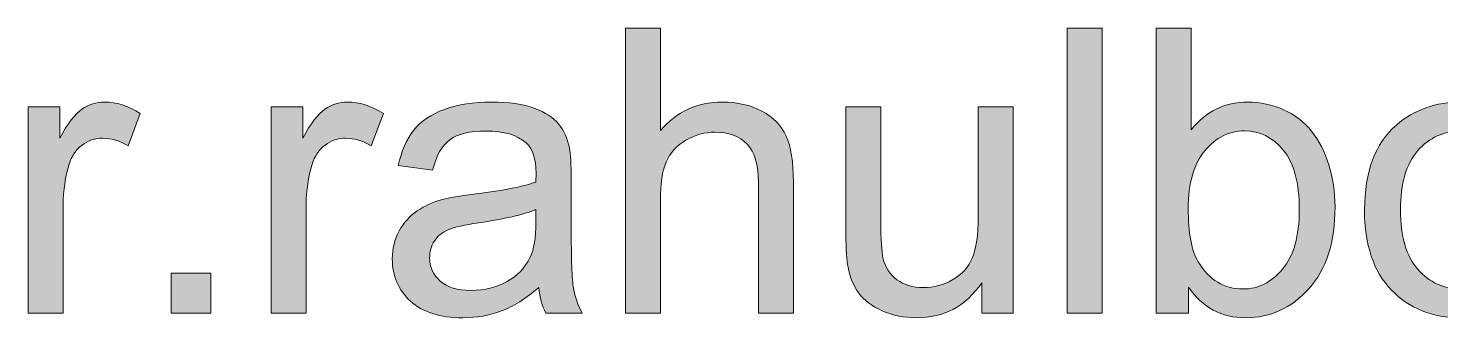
# Model space of a CAD drawing. Header units: inches. Extents: x 0.2 to 13, y -17.3 to -0.1.
# Drawn here: x 1.411 to 2.002, y -0.968 to -0.847 of the extents above; entities that cross this region are included whole.
import ezdxf

# ---------------------------------------------------------------- set-up
doc = ezdxf.new("R2010")
doc.units = ezdxf.units.IN
doc.header["$MEASUREMENT"] = 0
doc.layers.add('Layer 1', color=7, linetype='Continuous')

# ---------------------------------------------------------------- blocks, each defined once
blk = doc.blocks.new('block 5')
at = {"layer": 'Layer 1', "true_color": 0xffffff}
h = blk.add_hatch(color=7, dxfattribs=at)
h.dxf.hatch_style = 2
edge = h.paths.add_edge_path()
edge.add_spline(control_points=[(1.66082, -0.96581), (1.66082, -0.96581), (1.66082, -0.84651), (1.66082, -0.84651), (1.66082, -0.84651), (1.67547, -0.84651), (1.67547, -0.84651), (1.67547, -0.84651), (1.67547, -0.88932), (1.67547, -0.88932), (1.68231, -0.8814), (1.69093, -0.87743), (1.70135, -0.87743), (1.70775, -0.87743), (1.71331, -0.8787), (1.71803, -0.88122), (1.72275, -0.88374), (1.72613, -0.88723), (1.72816, -0.89168), (1.7302, -0.89612), (1.73121, -0.90258), (1.73121, -0.91104), (1.73121, -0.91104), (1.73121, -0.96581), (1.73121, -0.96581), (1.73121, -0.96581), (1.71657, -0.96581), (1.71657, -0.96581), (1.71657, -0.96581), (1.71657, -0.91104), (1.71657, -0.91104), (1.71657, -0.90372), (1.71498, -0.89839), (1.71181, -0.89505), (1.70863, -0.89172), (1.70414, -0.89005), (1.69834, -0.89005), (1.694, -0.89005), (1.68991, -0.89117), (1.68609, -0.89343), (1.68226, -0.89568), (1.67954, -0.89873), (1.67791, -0.90258), (1.67628, -0.90643), (1.67547, -0.91175), (1.67547, -0.91853), (1.67547, -0.91853), (1.67547, -0.96581), (1.67547, -0.96581), (1.67547, -0.96581), (1.66082, -0.96581), (1.66082, -0.96581)], knot_values=[0, 0, 0, 0, 1, 1, 1, 2, 2, 2, 3, 3, 3, 4, 4, 4, 5, 5, 5, 6, 6, 6, 7, 7, 7, 8, 8, 8, 9, 9, 9, 10, 10, 10, 11, 11, 11, 12, 12, 12, 13, 13, 13, 14, 14, 14, 15, 15, 15, 16, 16, 16, 17, 17, 17, 17], degree=3, periodic=1)
h = blk.add_hatch(color=7, dxfattribs=at)
h.dxf.hatch_style = 2
h.paths.add_polyline_path([(1.84588, -0.96581), (1.84588, -0.84651), (1.86053, -0.84651), (1.86053, -0.96581)])
h = blk.add_hatch(color=7, dxfattribs=at)
h.dxf.hatch_style = 2
edge = h.paths.add_edge_path()
edge.add_spline(control_points=[(1.89674, -0.96581), (1.89674, -0.96581), (1.88315, -0.96581), (1.88315, -0.96581), (1.88315, -0.96581), (1.88315, -0.84651), (1.88315, -0.84651), (1.88315, -0.84651), (1.8978, -0.84651), (1.8978, -0.84651), (1.8978, -0.84651), (1.8978, -0.88907), (1.8978, -0.88907), (1.90398, -0.88131), (1.91188, -0.87743), (1.92148, -0.87743), (1.9268, -0.87743), (1.93183, -0.87851), (1.93658, -0.88065), (1.94132, -0.88279), (1.94523, -0.8858), (1.9483, -0.88968), (1.95136, -0.89356), (1.95376, -0.89824), (1.9555, -0.90372), (1.95723, -0.9092), (1.9581, -0.91506), (1.9581, -0.9213), (1.9581, -0.93611), (1.95444, -0.94756), (1.94712, -0.95564), (1.93979, -0.96372), (1.931, -0.96777), (1.92075, -0.96777), (1.91055, -0.96777), (1.90255, -0.96351), (1.89674, -0.95499), (1.89674, -0.95499), (1.89674, -0.96581), (1.89674, -0.96581)], knot_values=[0, 0, 0, 0, 1, 1, 1, 2, 2, 2, 3, 3, 3, 4, 4, 4, 5, 5, 5, 6, 6, 6, 7, 7, 7, 8, 8, 8, 9, 9, 9, 10, 10, 10, 11, 11, 11, 12, 12, 12, 13, 13, 13, 13], degree=3, periodic=1)
edge = h.paths.add_edge_path()
edge.add_spline(control_points=[(1.89658, -0.92195), (1.89658, -0.93231), (1.89799, -0.9398), (1.90081, -0.94441), (1.90542, -0.95195), (1.91166, -0.95572), (1.91953, -0.95572), (1.92593, -0.95572), (1.93146, -0.95294), (1.93613, -0.94738), (1.9408, -0.94182), (1.94313, -0.93353), (1.94313, -0.92252), (1.94313, -0.91123), (1.94089, -0.90291), (1.93641, -0.89754), (1.93194, -0.89216), (1.92653, -0.88948), (1.92018, -0.88948), (1.91378, -0.88948), (1.90824, -0.89226), (1.90358, -0.89782), (1.89891, -0.90338), (1.89658, -0.91142), (1.89658, -0.92195)], knot_values=[0, 0, 0, 0, 1, 1, 1, 2, 2, 2, 3, 3, 3, 4, 4, 4, 5, 5, 5, 6, 6, 6, 7, 7, 7, 8, 8, 8, 8], degree=3, periodic=1)
h = blk.add_hatch(color=7, dxfattribs=at)
h.dxf.hatch_style = 2
edge = h.paths.add_edge_path()
edge.add_spline(control_points=[(1.41066, -0.96581), (1.41066, -0.96581), (1.41066, -0.87939), (1.41066, -0.87939), (1.41066, -0.87939), (1.42384, -0.87939), (1.42384, -0.87939), (1.42384, -0.87939), (1.42384, -0.89249), (1.42384, -0.89249), (1.42721, -0.88636), (1.43031, -0.88232), (1.43316, -0.88036), (1.43601, -0.87841), (1.43914, -0.87743), (1.44256, -0.87743), (1.4475, -0.87743), (1.45251, -0.87901), (1.45761, -0.88215), (1.45761, -0.88215), (1.45257, -0.89575), (1.45257, -0.89575), (1.44899, -0.89363), (1.44541, -0.89257), (1.44183, -0.89257), (1.43863, -0.89257), (1.43575, -0.89353), (1.4332, -0.89546), (1.43065, -0.89739), (1.42883, -0.90006), (1.42775, -0.90348), (1.42612, -0.90868), (1.42531, -0.91438), (1.42531, -0.92057), (1.42531, -0.92057), (1.42531, -0.96581), (1.42531, -0.96581), (1.42531, -0.96581), (1.41066, -0.96581), (1.41066, -0.96581)], knot_values=[0, 0, 0, 0, 1, 1, 1, 2, 2, 2, 3, 3, 3, 4, 4, 4, 5, 5, 5, 6, 6, 6, 7, 7, 7, 8, 8, 8, 9, 9, 9, 10, 10, 10, 11, 11, 11, 12, 12, 12, 13, 13, 13, 13], degree=3, periodic=1)
h = blk.add_hatch(color=7, dxfattribs=at)
h.dxf.hatch_style = 2
edge = h.paths.add_edge_path()
edge.add_spline(control_points=[(1.51246, -0.96581), (1.51246, -0.96581), (1.51246, -0.87939), (1.51246, -0.87939), (1.51246, -0.87939), (1.52565, -0.87939), (1.52565, -0.87939), (1.52565, -0.87939), (1.52565, -0.89249), (1.52565, -0.89249), (1.52901, -0.88636), (1.53212, -0.88232), (1.53497, -0.88036), (1.53781, -0.87841), (1.54095, -0.87743), (1.54437, -0.87743), (1.5493, -0.87743), (1.55432, -0.87901), (1.55942, -0.88215), (1.55942, -0.88215), (1.55438, -0.89575), (1.55438, -0.89575), (1.55079, -0.89363), (1.54721, -0.89257), (1.54363, -0.89257), (1.54043, -0.89257), (1.53756, -0.89353), (1.53501, -0.89546), (1.53246, -0.89739), (1.53064, -0.90006), (1.52955, -0.90348), (1.52793, -0.90868), (1.52711, -0.91438), (1.52711, -0.92057), (1.52711, -0.92057), (1.52711, -0.96581), (1.52711, -0.96581), (1.52711, -0.96581), (1.51246, -0.96581), (1.51246, -0.96581)], knot_values=[0, 0, 0, 0, 1, 1, 1, 2, 2, 2, 3, 3, 3, 4, 4, 4, 5, 5, 5, 6, 6, 6, 7, 7, 7, 8, 8, 8, 9, 9, 9, 10, 10, 10, 11, 11, 11, 12, 12, 12, 13, 13, 13, 13], degree=3, periodic=1)
h = blk.add_hatch(color=7, dxfattribs=at)
h.dxf.hatch_style = 2
edge = h.paths.add_edge_path()
edge.add_spline(control_points=[(1.62453, -0.95515), (1.6191, -0.95976), (1.61388, -0.96302), (1.60886, -0.96492), (1.60384, -0.96682), (1.59846, -0.96777), (1.59271, -0.96777), (1.58321, -0.96777), (1.57591, -0.96545), (1.57081, -0.96081), (1.56571, -0.95617), (1.56316, -0.95024), (1.56316, -0.94303), (1.56316, -0.9388), (1.56413, -0.93493), (1.56605, -0.93143), (1.56798, -0.92793), (1.5705, -0.92512), (1.57362, -0.92301), (1.57674, -0.92089), (1.58025, -0.91929), (1.58416, -0.91821), (1.58704, -0.91745), (1.59138, -0.91671), (1.59718, -0.91601), (1.60901, -0.9146), (1.61772, -0.91292), (1.6233, -0.91096), (1.62336, -0.90896), (1.62339, -0.90768), (1.62339, -0.90714), (1.62339, -0.90117), (1.622, -0.89697), (1.61924, -0.89452), (1.61549, -0.89122), (1.60993, -0.88956), (1.60255, -0.88956), (1.59566, -0.88956), (1.59058, -0.89077), (1.58729, -0.89318), (1.58401, -0.8956), (1.58158, -0.89987), (1.58001, -0.906), (1.58001, -0.906), (1.56569, -0.90405), (1.56569, -0.90405), (1.56699, -0.89792), (1.56913, -0.89296), (1.57212, -0.88919), (1.5751, -0.88542), (1.57941, -0.88252), (1.58506, -0.88049), (1.5907, -0.87845), (1.59724, -0.87743), (1.60467, -0.87743), (1.61205, -0.87743), (1.61804, -0.8783), (1.62265, -0.88004), (1.62727, -0.88177), (1.63066, -0.88396), (1.63283, -0.88659), (1.635, -0.88922), (1.63652, -0.89254), (1.63738, -0.89656), (1.63787, -0.89905), (1.63812, -0.90356), (1.63812, -0.91007), (1.63812, -0.91007), (1.63812, -0.9296), (1.63812, -0.9296), (1.63812, -0.94322), (1.63843, -0.95183), (1.63905, -0.95544), (1.63968, -0.95905), (1.64091, -0.9625), (1.64275, -0.96581), (1.64275, -0.96581), (1.62745, -0.96581), (1.62745, -0.96581), (1.62594, -0.96278), (1.62496, -0.95922), (1.62453, -0.95515)], knot_values=[0, 0, 0, 0, 1, 1, 1, 2, 2, 2, 3, 3, 3, 4, 4, 4, 5, 5, 5, 6, 6, 6, 7, 7, 7, 8, 8, 8, 9, 9, 9, 10, 10, 10, 11, 11, 11, 12, 12, 12, 13, 13, 13, 14, 14, 14, 15, 15, 15, 16, 16, 16, 17, 17, 17, 18, 18, 18, 19, 19, 19, 20, 20, 20, 21, 21, 21, 22, 22, 22, 23, 23, 23, 24, 24, 24, 25, 25, 25, 26, 26, 26, 27, 27, 27, 27], degree=3, periodic=1)
edge = h.paths.add_edge_path()
edge.add_spline(control_points=[(1.6233, -0.92244), (1.61799, -0.92461), (1.61001, -0.92645), (1.59938, -0.92797), (1.59336, -0.92884), (1.5891, -0.92982), (1.5866, -0.9309), (1.58411, -0.93199), (1.58218, -0.93357), (1.58082, -0.93566), (1.57947, -0.93775), (1.57879, -0.94007), (1.57879, -0.94262), (1.57879, -0.94653), (1.58027, -0.94978), (1.58322, -0.95239), (1.58618, -0.95499), (1.59051, -0.95629), (1.5962, -0.95629), (1.60185, -0.95629), (1.60687, -0.95506), (1.61126, -0.95259), (1.61565, -0.95012), (1.61888, -0.94674), (1.62094, -0.94246), (1.62252, -0.93915), (1.6233, -0.93427), (1.6233, -0.92781), (1.6233, -0.92781), (1.6233, -0.92244), (1.6233, -0.92244)], knot_values=[0, 0, 0, 0, 1, 1, 1, 2, 2, 2, 3, 3, 3, 4, 4, 4, 5, 5, 5, 6, 6, 6, 7, 7, 7, 8, 8, 8, 9, 9, 9, 10, 10, 10, 10], degree=3, periodic=1)
h = blk.add_hatch(color=7, dxfattribs=at)
h.dxf.hatch_style = 2
edge = h.paths.add_edge_path()
edge.add_spline(control_points=[(1.81015, -0.96581), (1.81015, -0.96581), (1.81015, -0.95312), (1.81015, -0.95312), (1.80343, -0.96288), (1.79428, -0.96777), (1.78273, -0.96777), (1.77763, -0.96777), (1.77287, -0.96679), (1.76845, -0.96484), (1.76402, -0.96288), (1.76074, -0.96043), (1.7586, -0.95747), (1.75646, -0.95452), (1.75495, -0.95089), (1.75408, -0.94661), (1.75349, -0.94373), (1.75319, -0.93918), (1.75319, -0.93294), (1.75319, -0.93294), (1.75319, -0.87939), (1.75319, -0.87939), (1.75319, -0.87939), (1.76784, -0.87939), (1.76784, -0.87939), (1.76784, -0.87939), (1.76784, -0.92732), (1.76784, -0.92732), (1.76784, -0.93497), (1.76813, -0.94012), (1.76873, -0.94278), (1.76965, -0.94663), (1.77161, -0.94966), (1.77459, -0.95186), (1.77757, -0.95405), (1.78126, -0.95515), (1.78566, -0.95515), (1.79005, -0.95515), (1.79418, -0.95403), (1.79803, -0.95178), (1.80188, -0.94952), (1.80461, -0.94646), (1.80621, -0.94258), (1.80781, -0.9387), (1.80861, -0.93307), (1.80861, -0.92569), (1.80861, -0.92569), (1.80861, -0.87939), (1.80861, -0.87939), (1.80861, -0.87939), (1.82326, -0.87939), (1.82326, -0.87939), (1.82326, -0.87939), (1.82326, -0.96581), (1.82326, -0.96581), (1.82326, -0.96581), (1.81015, -0.96581), (1.81015, -0.96581)], knot_values=[0, 0, 0, 0, 1, 1, 1, 2, 2, 2, 3, 3, 3, 4, 4, 4, 5, 5, 5, 6, 6, 6, 7, 7, 7, 8, 8, 8, 9, 9, 9, 10, 10, 10, 11, 11, 11, 12, 12, 12, 13, 13, 13, 14, 14, 14, 15, 15, 15, 16, 16, 16, 17, 17, 17, 18, 18, 18, 19, 19, 19, 19], degree=3, periodic=1)
h = blk.add_hatch(color=7, dxfattribs=at)
h.dxf.hatch_style = 2
edge = h.paths.add_edge_path()
edge.add_spline(control_points=[(1.97047, -0.9226), (1.97047, -0.9066), (1.97492, -0.89474), (1.98382, -0.88704), (1.99125, -0.88064), (2.00031, -0.87743), (2.011, -0.87743), (2.02288, -0.87743), (2.03259, -0.88133), (2.04013, -0.88911), (2.04768, -0.8969), (2.05145, -0.90765), (2.05145, -0.92138), (2.05145, -0.9325), (2.04978, -0.94125), (2.04644, -0.94763), (2.0431, -0.954), (2.03825, -0.95895), (2.03187, -0.96248), (2.0255, -0.966), (2.01854, -0.96777), (2.011, -0.96777), (1.9989, -0.96777), (1.98912, -0.96389), (1.98166, -0.95613), (1.9742, -0.94837), (1.97047, -0.93719), (1.97047, -0.9226)], knot_values=[0, 0, 0, 0, 1, 1, 1, 2, 2, 2, 3, 3, 3, 4, 4, 4, 5, 5, 5, 6, 6, 6, 7, 7, 7, 8, 8, 8, 9, 9, 9, 9], degree=3, periodic=1)
edge = h.paths.add_edge_path()
edge.add_spline(control_points=[(1.98553, -0.9226), (1.98553, -0.93367), (1.98794, -0.94196), (1.99277, -0.94746), (1.9976, -0.95297), (2.00368, -0.95572), (2.011, -0.95572), (2.01827, -0.95572), (2.02432, -0.95296), (2.02915, -0.94742), (2.03398, -0.94189), (2.03639, -0.93345), (2.03639, -0.92211), (2.03639, -0.91142), (2.03396, -0.90333), (2.02911, -0.89782), (2.02425, -0.89231), (2.01822, -0.88956), (2.011, -0.88956), (2.00368, -0.88956), (1.9976, -0.8923), (1.99277, -0.89778), (1.98794, -0.90326), (1.98553, -0.91153), (1.98553, -0.9226)], knot_values=[0, 0, 0, 0, 1, 1, 1, 2, 2, 2, 3, 3, 3, 4, 4, 4, 5, 5, 5, 6, 6, 6, 7, 7, 7, 8, 8, 8, 8], degree=3, periodic=1)
h = blk.add_hatch(color=7, dxfattribs=at)
h.dxf.hatch_style = 2
h.paths.add_polyline_path([(1.47047, -0.96581), (1.47047, -0.94913), (1.48716, -0.94913), (1.48716, -0.96581)])
at = {"layer": 'Layer 1', "lineweight": 0}
for points in [[(1.84588, -0.96581), (1.84588, -0.84651), (1.86053, -0.84651), (1.86053, -0.96581), (1.84588, -0.96581)], [(1.47047, -0.96581), (1.47047, -0.94913), (1.48716, -0.94913), (1.48716, -0.96581), (1.47047, -0.96581)]]:
    blk.add_lwpolyline(points, dxfattribs=at)
for points, knots in [([(1.66082, -0.96581), (1.66082, -0.96581), (1.66082, -0.84651), (1.66082, -0.84651), (1.66082, -0.84651), (1.67547, -0.84651), (1.67547, -0.84651), (1.67547, -0.84651), (1.67547, -0.88932), (1.67547, -0.88932), (1.68231, -0.8814), (1.69093, -0.87743), (1.70135, -0.87743), (1.70775, -0.87743), (1.71331, -0.8787), (1.71803, -0.88122), (1.72275, -0.88374), (1.72613, -0.88723), (1.72816, -0.89168), (1.7302, -0.89612), (1.73121, -0.90258), (1.73121, -0.91104), (1.73121, -0.91104), (1.73121, -0.96581), (1.73121, -0.96581), (1.73121, -0.96581), (1.71657, -0.96581), (1.71657, -0.96581), (1.71657, -0.96581), (1.71657, -0.91104), (1.71657, -0.91104), (1.71657, -0.90372), (1.71498, -0.89839), (1.71181, -0.89505), (1.70863, -0.89172), (1.70414, -0.89005), (1.69834, -0.89005), (1.694, -0.89005), (1.68991, -0.89117), (1.68609, -0.89343), (1.68226, -0.89568), (1.67954, -0.89873), (1.67791, -0.90258), (1.67628, -0.90643), (1.67547, -0.91175), (1.67547, -0.91853), (1.67547, -0.91853), (1.67547, -0.96581), (1.67547, -0.96581), (1.67547, -0.96581), (1.66082, -0.96581), (1.66082, -0.96581)], [0, 0, 0, 0, 1, 1, 1, 2, 2, 2, 3, 3, 3, 4, 4, 4, 5, 5, 5, 6, 6, 6, 7, 7, 7, 8, 8, 8, 9, 9, 9, 10, 10, 10, 11, 11, 11, 12, 12, 12, 13, 13, 13, 14, 14, 14, 15, 15, 15, 16, 16, 16, 17, 17, 17, 17]), ([(1.89674, -0.96581), (1.89674, -0.96581), (1.88315, -0.96581), (1.88315, -0.96581), (1.88315, -0.96581), (1.88315, -0.84651), (1.88315, -0.84651), (1.88315, -0.84651), (1.8978, -0.84651), (1.8978, -0.84651), (1.8978, -0.84651), (1.8978, -0.88907), (1.8978, -0.88907), (1.90398, -0.88131), (1.91188, -0.87743), (1.92148, -0.87743), (1.9268, -0.87743), (1.93183, -0.87851), (1.93658, -0.88065), (1.94132, -0.88279), (1.94523, -0.8858), (1.9483, -0.88968), (1.95136, -0.89356), (1.95376, -0.89824), (1.9555, -0.90372), (1.95723, -0.9092), (1.9581, -0.91506), (1.9581, -0.9213), (1.9581, -0.93611), (1.95444, -0.94756), (1.94712, -0.95564), (1.93979, -0.96372), (1.931, -0.96777), (1.92075, -0.96777), (1.91055, -0.96777), (1.90255, -0.96351), (1.89674, -0.95499), (1.89674, -0.95499), (1.89674, -0.96581), (1.89674, -0.96581)], [0, 0, 0, 0, 1, 1, 1, 2, 2, 2, 3, 3, 3, 4, 4, 4, 5, 5, 5, 6, 6, 6, 7, 7, 7, 8, 8, 8, 9, 9, 9, 10, 10, 10, 11, 11, 11, 12, 12, 12, 13, 13, 13, 13]), ([(1.41066, -0.96581), (1.41066, -0.96581), (1.41066, -0.87939), (1.41066, -0.87939), (1.41066, -0.87939), (1.42384, -0.87939), (1.42384, -0.87939), (1.42384, -0.87939), (1.42384, -0.89249), (1.42384, -0.89249), (1.42721, -0.88636), (1.43031, -0.88232), (1.43316, -0.88036), (1.43601, -0.87841), (1.43914, -0.87743), (1.44256, -0.87743), (1.4475, -0.87743), (1.45251, -0.87901), (1.45761, -0.88215), (1.45761, -0.88215), (1.45257, -0.89575), (1.45257, -0.89575), (1.44899, -0.89363), (1.44541, -0.89257), (1.44183, -0.89257), (1.43863, -0.89257), (1.43575, -0.89353), (1.4332, -0.89546), (1.43065, -0.89739), (1.42883, -0.90006), (1.42775, -0.90348), (1.42612, -0.90868), (1.42531, -0.91438), (1.42531, -0.92057), (1.42531, -0.92057), (1.42531, -0.96581), (1.42531, -0.96581), (1.42531, -0.96581), (1.41066, -0.96581), (1.41066, -0.96581)], [0, 0, 0, 0, 1, 1, 1, 2, 2, 2, 3, 3, 3, 4, 4, 4, 5, 5, 5, 6, 6, 6, 7, 7, 7, 8, 8, 8, 9, 9, 9, 10, 10, 10, 11, 11, 11, 12, 12, 12, 13, 13, 13, 13]), ([(1.51246, -0.96581), (1.51246, -0.96581), (1.51246, -0.87939), (1.51246, -0.87939), (1.51246, -0.87939), (1.52565, -0.87939), (1.52565, -0.87939), (1.52565, -0.87939), (1.52565, -0.89249), (1.52565, -0.89249), (1.52901, -0.88636), (1.53212, -0.88232), (1.53497, -0.88036), (1.53781, -0.87841), (1.54095, -0.87743), (1.54437, -0.87743), (1.5493, -0.87743), (1.55432, -0.87901), (1.55942, -0.88215), (1.55942, -0.88215), (1.55438, -0.89575), (1.55438, -0.89575), (1.55079, -0.89363), (1.54721, -0.89257), (1.54363, -0.89257), (1.54043, -0.89257), (1.53756, -0.89353), (1.53501, -0.89546), (1.53246, -0.89739), (1.53064, -0.90006), (1.52955, -0.90348), (1.52793, -0.90868), (1.52711, -0.91438), (1.52711, -0.92057), (1.52711, -0.92057), (1.52711, -0.96581), (1.52711, -0.96581), (1.52711, -0.96581), (1.51246, -0.96581), (1.51246, -0.96581)], [0, 0, 0, 0, 1, 1, 1, 2, 2, 2, 3, 3, 3, 4, 4, 4, 5, 5, 5, 6, 6, 6, 7, 7, 7, 8, 8, 8, 9, 9, 9, 10, 10, 10, 11, 11, 11, 12, 12, 12, 13, 13, 13, 13]), ([(1.62453, -0.95515), (1.6191, -0.95976), (1.61388, -0.96302), (1.60886, -0.96492), (1.60384, -0.96682), (1.59846, -0.96777), (1.59271, -0.96777), (1.58321, -0.96777), (1.57591, -0.96545), (1.57081, -0.96081), (1.56571, -0.95617), (1.56316, -0.95024), (1.56316, -0.94303), (1.56316, -0.9388), (1.56413, -0.93493), (1.56605, -0.93143), (1.56798, -0.92793), (1.5705, -0.92512), (1.57362, -0.92301), (1.57674, -0.92089), (1.58025, -0.91929), (1.58416, -0.91821), (1.58704, -0.91745), (1.59138, -0.91671), (1.59718, -0.91601), (1.60901, -0.9146), (1.61772, -0.91292), (1.6233, -0.91096), (1.62336, -0.90896), (1.62339, -0.90768), (1.62339, -0.90714), (1.62339, -0.90117), (1.622, -0.89697), (1.61924, -0.89452), (1.61549, -0.89122), (1.60993, -0.88956), (1.60255, -0.88956), (1.59566, -0.88956), (1.59058, -0.89077), (1.58729, -0.89318), (1.58401, -0.8956), (1.58158, -0.89987), (1.58001, -0.906), (1.58001, -0.906), (1.56569, -0.90405), (1.56569, -0.90405), (1.56699, -0.89792), (1.56913, -0.89296), (1.57212, -0.88919), (1.5751, -0.88542), (1.57941, -0.88252), (1.58506, -0.88049), (1.5907, -0.87845), (1.59724, -0.87743), (1.60467, -0.87743), (1.61205, -0.87743), (1.61804, -0.8783), (1.62265, -0.88004), (1.62727, -0.88177), (1.63066, -0.88396), (1.63283, -0.88659), (1.635, -0.88922), (1.63652, -0.89254), (1.63738, -0.89656), (1.63787, -0.89905), (1.63812, -0.90356), (1.63812, -0.91007), (1.63812, -0.91007), (1.63812, -0.9296), (1.63812, -0.9296), (1.63812, -0.94322), (1.63843, -0.95183), (1.63905, -0.95544), (1.63968, -0.95905), (1.64091, -0.9625), (1.64275, -0.96581), (1.64275, -0.96581), (1.62745, -0.96581), (1.62745, -0.96581), (1.62594, -0.96278), (1.62496, -0.95922), (1.62453, -0.95515)], [0, 0, 0, 0, 1, 1, 1, 2, 2, 2, 3, 3, 3, 4, 4, 4, 5, 5, 5, 6, 6, 6, 7, 7, 7, 8, 8, 8, 9, 9, 9, 10, 10, 10, 11, 11, 11, 12, 12, 12, 13, 13, 13, 14, 14, 14, 15, 15, 15, 16, 16, 16, 17, 17, 17, 18, 18, 18, 19, 19, 19, 20, 20, 20, 21, 21, 21, 22, 22, 22, 23, 23, 23, 24, 24, 24, 25, 25, 25, 26, 26, 26, 27, 27, 27, 27]), ([(1.81015, -0.96581), (1.81015, -0.96581), (1.81015, -0.95312), (1.81015, -0.95312), (1.80343, -0.96288), (1.79428, -0.96777), (1.78273, -0.96777), (1.77763, -0.96777), (1.77287, -0.96679), (1.76845, -0.96484), (1.76402, -0.96288), (1.76074, -0.96043), (1.7586, -0.95747), (1.75646, -0.95452), (1.75495, -0.95089), (1.75408, -0.94661), (1.75349, -0.94373), (1.75319, -0.93918), (1.75319, -0.93294), (1.75319, -0.93294), (1.75319, -0.87939), (1.75319, -0.87939), (1.75319, -0.87939), (1.76784, -0.87939), (1.76784, -0.87939), (1.76784, -0.87939), (1.76784, -0.92732), (1.76784, -0.92732), (1.76784, -0.93497), (1.76813, -0.94012), (1.76873, -0.94278), (1.76965, -0.94663), (1.77161, -0.94966), (1.77459, -0.95186), (1.77757, -0.95405), (1.78126, -0.95515), (1.78566, -0.95515), (1.79005, -0.95515), (1.79418, -0.95403), (1.79803, -0.95178), (1.80188, -0.94952), (1.80461, -0.94646), (1.80621, -0.94258), (1.80781, -0.9387), (1.80861, -0.93307), (1.80861, -0.92569), (1.80861, -0.92569), (1.80861, -0.87939), (1.80861, -0.87939), (1.80861, -0.87939), (1.82326, -0.87939), (1.82326, -0.87939), (1.82326, -0.87939), (1.82326, -0.96581), (1.82326, -0.96581), (1.82326, -0.96581), (1.81015, -0.96581), (1.81015, -0.96581)], [0, 0, 0, 0, 1, 1, 1, 2, 2, 2, 3, 3, 3, 4, 4, 4, 5, 5, 5, 6, 6, 6, 7, 7, 7, 8, 8, 8, 9, 9, 9, 10, 10, 10, 11, 11, 11, 12, 12, 12, 13, 13, 13, 14, 14, 14, 15, 15, 15, 16, 16, 16, 17, 17, 17, 18, 18, 18, 19, 19, 19, 19]), ([(1.97047, -0.9226), (1.97047, -0.9066), (1.97492, -0.89474), (1.98382, -0.88704), (1.99125, -0.88064), (2.00031, -0.87743), (2.011, -0.87743), (2.02288, -0.87743), (2.03259, -0.88133), (2.04013, -0.88911), (2.04768, -0.8969), (2.05145, -0.90765), (2.05145, -0.92138), (2.05145, -0.9325), (2.04978, -0.94125), (2.04644, -0.94763), (2.0431, -0.954), (2.03825, -0.95895), (2.03187, -0.96248), (2.0255, -0.966), (2.01854, -0.96777), (2.011, -0.96777), (1.9989, -0.96777), (1.98912, -0.96389), (1.98166, -0.95613), (1.9742, -0.94837), (1.97047, -0.93719), (1.97047, -0.9226)], [0, 0, 0, 0, 1, 1, 1, 2, 2, 2, 3, 3, 3, 4, 4, 4, 5, 5, 5, 6, 6, 6, 7, 7, 7, 8, 8, 8, 9, 9, 9, 9]), ([(1.89658, -0.92195), (1.89658, -0.93231), (1.89799, -0.9398), (1.90081, -0.94441), (1.90542, -0.95195), (1.91166, -0.95572), (1.91953, -0.95572), (1.92593, -0.95572), (1.93146, -0.95294), (1.93613, -0.94738), (1.9408, -0.94182), (1.94313, -0.93353), (1.94313, -0.92252), (1.94313, -0.91123), (1.94089, -0.90291), (1.93641, -0.89754), (1.93194, -0.89216), (1.92653, -0.88948), (1.92018, -0.88948), (1.91378, -0.88948), (1.90824, -0.89226), (1.90358, -0.89782), (1.89891, -0.90338), (1.89658, -0.91142), (1.89658, -0.92195)], [0, 0, 0, 0, 1, 1, 1, 2, 2, 2, 3, 3, 3, 4, 4, 4, 5, 5, 5, 6, 6, 6, 7, 7, 7, 8, 8, 8, 8]), ([(1.98553, -0.9226), (1.98553, -0.93367), (1.98794, -0.94196), (1.99277, -0.94746), (1.9976, -0.95297), (2.00368, -0.95572), (2.011, -0.95572), (2.01827, -0.95572), (2.02432, -0.95296), (2.02915, -0.94742), (2.03398, -0.94189), (2.03639, -0.93345), (2.03639, -0.92211), (2.03639, -0.91142), (2.03396, -0.90333), (2.02911, -0.89782), (2.02425, -0.89231), (2.01822, -0.88956), (2.011, -0.88956), (2.00368, -0.88956), (1.9976, -0.8923), (1.99277, -0.89778), (1.98794, -0.90326), (1.98553, -0.91153), (1.98553, -0.9226)], [0, 0, 0, 0, 1, 1, 1, 2, 2, 2, 3, 3, 3, 4, 4, 4, 5, 5, 5, 6, 6, 6, 7, 7, 7, 8, 8, 8, 8]), ([(1.6233, -0.92244), (1.61799, -0.92461), (1.61001, -0.92645), (1.59938, -0.92797), (1.59336, -0.92884), (1.5891, -0.92982), (1.5866, -0.9309), (1.58411, -0.93199), (1.58218, -0.93357), (1.58082, -0.93566), (1.57947, -0.93775), (1.57879, -0.94007), (1.57879, -0.94262), (1.57879, -0.94653), (1.58027, -0.94978), (1.58322, -0.95239), (1.58618, -0.95499), (1.59051, -0.95629), (1.5962, -0.95629), (1.60185, -0.95629), (1.60687, -0.95506), (1.61126, -0.95259), (1.61565, -0.95012), (1.61888, -0.94674), (1.62094, -0.94246), (1.62252, -0.93915), (1.6233, -0.93427), (1.6233, -0.92781), (1.6233, -0.92781), (1.6233, -0.92244), (1.6233, -0.92244)], [0, 0, 0, 0, 1, 1, 1, 2, 2, 2, 3, 3, 3, 4, 4, 4, 5, 5, 5, 6, 6, 6, 7, 7, 7, 8, 8, 8, 9, 9, 9, 10, 10, 10, 10])]:
    blk.add_open_spline(points, degree=3, knots=knots, dxfattribs=at)
blk = doc.blocks.new('block 2')
at = {"layer": 'Layer 1'}
blk.add_blockref('block 5', (0, 0), dxfattribs=at)

msp = doc.modelspace()

# ---------------------------------------------------------------- block references
at = {"layer": 'Layer 1'}
msp.add_blockref('block 2', (0, 0), dxfattribs=at)

doc.saveas('drawing.dxf')
